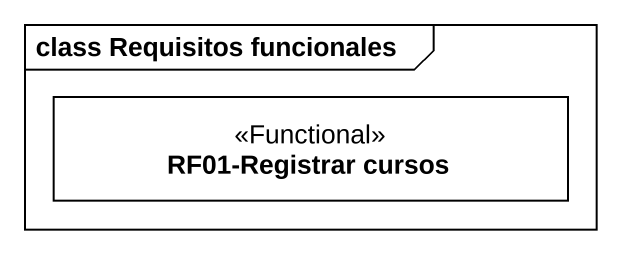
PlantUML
@startuml
mainframe class Requisitos funcionales
hide circle
hide empty members
class "RF01-Registrar cursos" as RF01_Registrar_cursos <<Functional>>
@enduml
